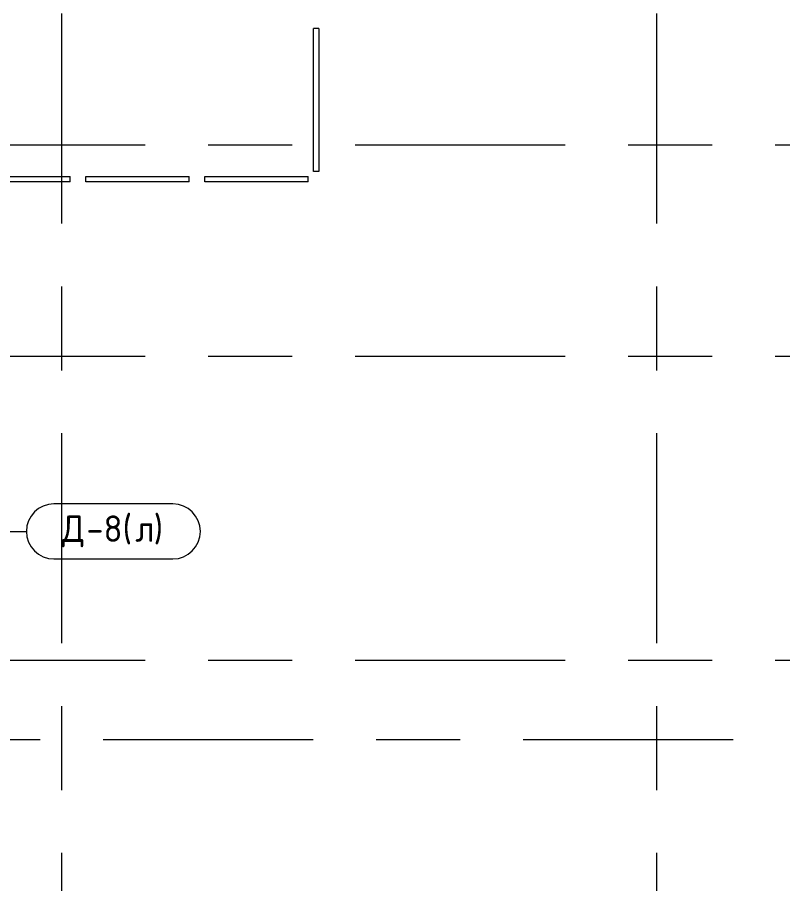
# Model space of a CAD drawing. Header units: millimetres. Extents: x -3708 to 187246, y -8553 to 29000.
# Drawn here: x 7674 to 13460, y 9410 to 15964 of the extents above; entities that cross this region are included whole.
import ezdxf

# ---------------------------------------------------------------- set-up
doc = ezdxf.new("R2010")
doc.units = ezdxf.units.MM
doc.linetypes.add('Осевая', pattern=[3175, 635, -476.25, 1587.5, -476.25])
for name, color, linetype, lineweight in [('A-DOOR-IDEN', 7, 'Continuous', 9), ('I-WALL', 7, 'Continuous', 9), ('Оси-2', 7, 'Осевая', 9)]:
    doc.layers.add(name, color=color, linetype=linetype, lineweight=lineweight)
doc.styles.add('GOST Common', font='GOST_Common.ttf', dxfattribs={"height": 200})

# ---------------------------------------------------------------- blocks, each defined once
blk = doc.blocks.new('М_двери - Типоразмер_рамка-25223575-План заполнения и маркировки дверных проемов 1 этажа в осях 1-12')
at = {"layer": 'A-DOOR-IDEN'}
for p, q in [((4.496, 2.08), (-4.496, 2.08)), ((-4.496, -2.08), (4.496, -2.08))]:
    blk.add_line(p, q, dxfattribs=at)
for centre, start, end in [((-4.496, 0), 90, 270), ((4.496, 0), 270, 90)]:
    blk.add_arc(centre, 2.08, start, end, dxfattribs=at)

msp = doc.modelspace()

# ---------------------------------------------------------------- linework, layer by layer
at = {"layer": 'A-DOOR-IDEN'}
msp.add_line((6660, 12075), (7742.4, 12075), dxfattribs=at)
at = {"layer": 'I-WALL'}
for p, q in [((9912.6, 14799.2), (9912.6, 15879.2)), ((9952.6, 15879.2), (9912.6, 15879.2)), ((9952.6, 15879.2), (9952.6, 14799.2)), ((7098.5, 14759.2), (8072.6, 14759.2)), ((8072.6, 14719.2), (8072.6, 14759.2)), ((8192.6, 14759.2), (8972.6, 14759.2)), ((8192.6, 14719.2), (8192.6, 14759.2)), ((8972.6, 14719.2), (8972.6, 14759.2)), ((9092.6, 14759.2), (9872.6, 14759.2)), ((9092.6, 14719.2), (9092.6, 14759.2)), ((9872.6, 14719.2), (9872.6, 14759.2)), ((9952.6, 14799.2), (9912.6, 14799.2)), ((8072.6, 14719.2), (7098.5, 14719.2)), ((8972.6, 14719.2), (8192.6, 14719.2)), ((9872.6, 14719.2), (9092.6, 14719.2))]:
    msp.add_line(p, q, dxfattribs=at)
at = {"layer": 'Оси-2'}
for p, q in [((8010, 593.7), (8010, 24898.1)), ((12510, 593.7), (12510, 24898.1)), ((-407.8, 15000), (35210, 15000)), ((-407.8, 13400), (35210, 13400)), ((-407.8, 11100), (35810, 11100)), ((862.2, 10500), (35810, 10500))]:
    msp.add_line(p, q, dxfattribs=at)

# ---------------------------------------------------------------- block references
at = {"layer": 'A-DOOR-IDEN', "xscale": 99.99999999999993, "yscale": 99.99999999999993, "zscale": 99.99999999999993}
msp.add_blockref('М_двери - Типоразмер_рамка-25223575-План заполнения и маркировки дверных проемов 1 этажа в осях 1-12', (8400, 12075), dxfattribs=at)

# ---------------------------------------------------------------- texts
at = {"layer": 'A-DOOR-IDEN', "char_height": 200, "attachment_point": 1, "style": 'GOST Common'}
for s, insert, width in [('\\fGOST Common|b0|i0|c204|p34|;Д', (8010.2, 12196.2), 224.472), ('-8(', (8195.5, 12196.2), 448.945), ('\\fGOST Common|b0|i0|c204|p34|;)', (8704.8, 12196.2), 96.202), ('\\fGOST Common|b0|i0|c204|p34|;л', (8565.9, 12196.2), 168.354)]:
    msp.add_mtext(s, dxfattribs=dict(at, insert=insert, width=width))

doc.saveas('drawing.dxf')
